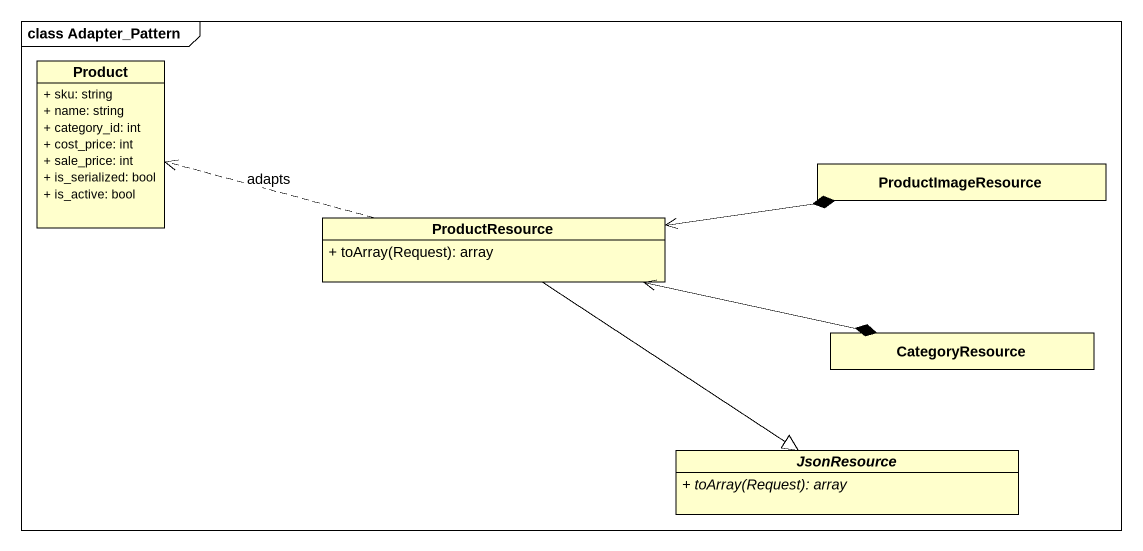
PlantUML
@startuml
mainframe class Adapter_Pattern
hide circle
hide empty members
skinparam classAttributeIconSize 0
class Product {
  + sku: string
  + name: string
  + category_id: int
  + cost_price: int
  + sale_price: int
  + is_serialized: bool
  + is_active: bool
}
class ProductImageResource
class ProductResource {
  + toArray(Request): array
}
class CategoryResource
abstract class JsonResource {
  {abstract} + toArray(Request): array
}
ProductResource .left.> Product : adapts
ProductResource <-right-* ProductImageResource
ProductResource <-right-* CategoryResource
ProductResource --|> JsonResource
@enduml
